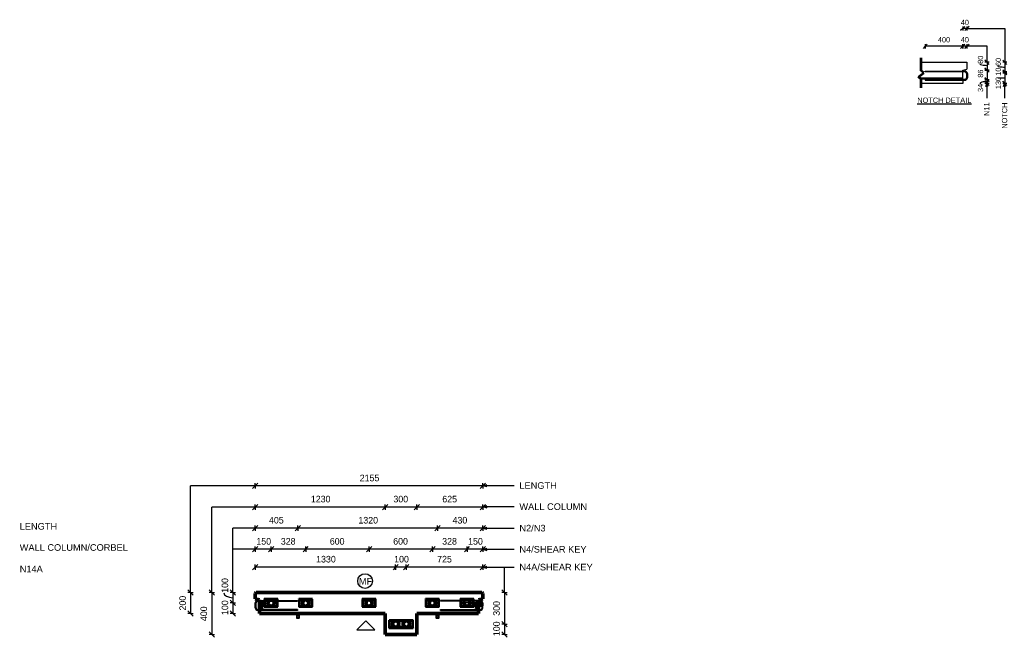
# Model space of a CAD drawing. Header units: millimetres. Extents: x 10540 to 36175, y -3467 to 18539.
# Drawn here: x 23626 to 32975, y 12689 to 18539 of the extents above; entities that cross this region are included whole.
import ezdxf

# ---------------------------------------------------------------- set-up
doc = ezdxf.new("R2010")
doc.units = ezdxf.units.MM
doc.linetypes.add('Dash', pattern=[6.36, 3.18, -3.18])
for name, color, linetype, lineweight in [('A-ANNO-DIMS', 211, 'Continuous', 9), ('A-ANNO-DIMS-25', 211, 'Continuous', 9), ('A-DETL', 90, 'Continuous', 18), ('A-DETL-MBND', 5, 'Continuous', 18), ('A-GENM', 13, 'Continuous', 18), ('A-WALL', 113, 'Continuous', 25), ('A-WALL-HDLN', 110, 'Dash', 25), ('G-ANNO-TEXT', 231, 'Continuous', 9), ('S-RBAR', 171, 'Continuous', 18)]:
    doc.layers.add(name, color=color, linetype=linetype, lineweight=lineweight)
doc.styles.add('Arial_1', font='arial.ttf', dxfattribs={"height": 62.5})
doc.styles.add('Arial_2', font='arial.ttf', dxfattribs={"height": 50})
doc.styles.add('Nirmala UI Semilight_1', font='NirmalaS.ttf', dxfattribs={"height": 62.5})
doc.styles.add('Nirmala UI Semilight_2', font='NirmalaS.ttf', dxfattribs={"height": 50})
doc.dimstyles.new('Arrow_Filled_-_2_5_NI_UI_3', dxfattribs={"dimscale": 304.8, "dimtxt": 65.460247, "dimasz": 0.164042, "dimexe": 0.082021, "dimexo": 0.0625, "dimgap": 0.082021, "dimtad": 1, "dimdec": 4, "dimzin": 0, "dimdsep": 46, "dimtxsty": 'Nirmala UI Semilight_1', "dimblk1": 'OBLIQUE', "dimblk2": 'OBLIQUE', "dimsah": 1, "dimcen": 0.09, "dimazin": 0, "dimtfac": 1, "dimtdec": 4, "dimtix": 1, "dimtmove": 0, "dimatfit": 3, "dimfxl": 0.082021, "dimfxlon": 1, "dimtvp": 1, "dimtolj": 1, "dimtzin": 0, "dimarcsym": 2})
doc.dimstyles.new('Arrow_Filled_-_2_5_NI_UI_4', dxfattribs={"dimscale": 304.8, "dimtxt": 65.460247, "dimasz": 0.164042, "dimexe": 0.082021, "dimexo": 0.0625, "dimgap": 0.082021, "dimtad": 1, "dimdec": 4, "dimzin": 0, "dimdsep": 46, "dimtxsty": 'Nirmala UI Semilight_1', "dimblk1": 'OBLIQUE', "dimblk2": 'OBLIQUE', "dimsah": 1, "dimcen": 0.09, "dimazin": 0, "dimtfac": 1, "dimtdec": 4, "dimtix": 1, "dimtmove": 1, "dimatfit": 3, "dimfxl": 0.082021, "dimfxlon": 1, "dimtvp": 1, "dimtolj": 1, "dimtzin": 0, "dimarcsym": 2})

# ---------------------------------------------------------------- blocks, each defined once
blk = doc.blocks.new('RR spread anchor face based - RR-SA-2_5-200-1726821-Elevation Top2')
at = {"layer": 'A-GENM'}
for p, q in [((16524.6, 12913.8), (16524.6, 12873.8)), ((16554.6, 12873.8), (16554.6, 12913.8)), ((16524.6, 12873.8), (16527.1, 12868.8)), ((16527.1, 12868.8), (16552.1, 12868.8)), ((16532.6, 12884.3), (16532.6, 12890.3)), ((16546.6, 12890.3), (16546.6, 12884.3)), ((16552.1, 12868.8), (16554.6, 12873.8))]:
    blk.add_line(p, q, dxfattribs=at)
for centre, start, end in [((16539.6, 12890.3), 0, 180), ((16539.6, 12884.3), 180, 0)]:
    blk.add_arc(centre, 7, start, end, dxfattribs=at)
blk = doc.blocks.new('RR spread anchor face based - RR-SA-2_5-200-2134315-Elevation Top2')
at = {"layer": 'A-GENM'}
for p, q in [((17845.1, 12913.8), (17845.1, 12873.8)), ((17875.1, 12873.8), (17875.1, 12913.8)), ((17845.1, 12873.8), (17847.6, 12868.8)), ((17847.6, 12868.8), (17872.6, 12868.8)), ((17853.1, 12884.3), (17853.1, 12890.3)), ((17867.1, 12890.3), (17867.1, 12884.3)), ((17872.6, 12868.8), (17875.1, 12873.8))]:
    blk.add_line(p, q, dxfattribs=at)
for centre, start, end in [((17860.1, 12890.3), 0, 180), ((17860.1, 12884.3), 180, 0)]:
    blk.add_arc(centre, 7, start, end, dxfattribs=at)
blk = doc.blocks.new('RR spread anchor face based - RR-SA-2_5-250-1726823-Elevation Top2')
at = {"layer": 'A-GENM'}
for p, q in [((18170, 13013.8), (18110.2, 13013.8)), ((18282.1, 13013.8), (18250.1, 13013.8)), ((18271.1, 13005.8), (18277.1, 13005.8)), ((18292.6, 13011.3), (18290.1, 13012.6)), ((18292.6, 12986.3), (18292.6, 13011.3)), ((18250.1, 12983.8), (18282.1, 12983.8)), ((18277.1, 12991.8), (18271.1, 12991.8)), ((18290.1, 12985.1), (18292.6, 12986.3))]:
    blk.add_line(p, q, dxfattribs=at)
for centre, start, end in [((18271.1, 12998.8), 90, 270), ((18277.1, 12998.8), 45, 90), ((18277.1, 12998.8), 270, 315)]:
    blk.add_arc(centre, 7, start, end, dxfattribs=at)
blk = doc.blocks.new('DIMBLOCK70-Elevation Top2')
at = {"layer": 'A-ANNO-DIMS-25'}
for p, q in [((27285.4, 13353.2), (27310.4, 13378.2)), ((27285.4, 13353.2), (27285.4, 13378.2)), ((28010.7, 13353.2), (28035.7, 13378.2)), ((28010.7, 13353.2), (28010.7, 13378.2)), ((27285.4, 13353.2), (27260.4, 13328.2)), ((28010.7, 13353.2), (27285.4, 13353.2)), ((27285.4, 13353.2), (27285.4, 13328.2)), ((28010.7, 13353.2), (27985.7, 13328.2)), ((28010.7, 13353.2), (28010.7, 13328.2))]:
    blk.add_line(p, q, dxfattribs=at)
at = {"layer": 'A-ANNO-DIMS-25', "color": 0, "insert": (27577.8, 13459.8), "char_height": 62.5, "width": 168.53, "attachment_point": 1, "line_spacing_factor": 1.142579, "style": 'Nirmala UI Semilight_1'}
blk.add_mtext('725', dxfattribs=at)
blk = doc.blocks.new('_Oblique')
at = {"color": 0, "linetype": 'ByBlock', "lineweight": -2}
blk.add_line((-0.5, -0.5), (0.5, 0.5), dxfattribs=at)
blk = doc.blocks.new('DIMBLOCK71-Elevation Top2')
at = {"layer": 'A-ANNO-DIMS-25'}
for p, q in [((27185.2, 13353.2), (27210.2, 13378.2)), ((27185.2, 13353.2), (27185.2, 13378.2)), ((27285.4, 13353.2), (27310.4, 13378.2)), ((27285.4, 13353.2), (27285.4, 13378.2)), ((27185.2, 13353.2), (27160.2, 13328.2)), ((27285.4, 13353.2), (27185.2, 13353.2)), ((27185.2, 13353.2), (27185.2, 13328.2)), ((27285.4, 13353.2), (27260.4, 13328.2)), ((27285.4, 13353.2), (27285.4, 13328.2))]:
    blk.add_line(p, q, dxfattribs=at)
at = {"layer": 'A-ANNO-DIMS-25', "color": 0, "insert": (27171, 13459.8), "char_height": 62.5, "width": 154.248, "attachment_point": 1, "line_spacing_factor": 1.142579, "style": 'Nirmala UI Semilight_1'}
blk.add_mtext('100', dxfattribs=at)
blk = doc.blocks.new('DIMBLOCK72-Elevation Top2')
at = {"layer": 'A-ANNO-DIMS-25'}
for p, q in [((25855.3, 13353.2), (25880.3, 13378.2)), ((25855.3, 13353.2), (25855.3, 13378.2)), ((27185.2, 13353.2), (27210.2, 13378.2)), ((27185.2, 13353.2), (27185.2, 13378.2)), ((25855.3, 13353.2), (25830.3, 13328.2)), ((27185.2, 13353.2), (25855.3, 13353.2)), ((25855.3, 13353.2), (25855.3, 13328.2)), ((27185.2, 13353.2), (27160.2, 13328.2)), ((27185.2, 13353.2), (27185.2, 13328.2))]:
    blk.add_line(p, q, dxfattribs=at)
at = {"layer": 'A-ANNO-DIMS-25', "color": 0, "insert": (26432.2, 13459.8), "char_height": 62.5, "width": 211.377, "attachment_point": 1, "line_spacing_factor": 1.142579, "style": 'Nirmala UI Semilight_1'}
blk.add_mtext('1330', dxfattribs=at)
blk = doc.blocks.new('DIMBLOCK73-Elevation Top2')
at = {"layer": 'A-ANNO-DIMS-25'}
for p, q in [((27860.7, 13522.4), (27835.7, 13497.4)), ((27860.7, 13522.4), (27885.7, 13547.4)), ((27860.7, 13522.4), (27860.7, 13547.4)), ((28010.7, 13522.4), (27860.7, 13522.4)), ((27860.7, 13522.4), (27860.7, 13497.4)), ((28010.7, 13522.4), (27985.7, 13497.4)), ((28010.7, 13522.4), (28035.7, 13547.4)), ((28010.7, 13522.4), (28010.7, 13547.4)), ((28010.7, 13522.4), (28010.7, 13497.4))]:
    blk.add_line(p, q, dxfattribs=at)
at = {"layer": 'A-ANNO-DIMS-25', "color": 0, "insert": (27871.4, 13628.9), "char_height": 62.5, "width": 154.248, "attachment_point": 1, "line_spacing_factor": 1.142579, "style": 'Nirmala UI Semilight_1'}
blk.add_mtext('150', dxfattribs=at)
blk = doc.blocks.new('DIMBLOCK74-Elevation Top2')
at = {"layer": 'A-ANNO-DIMS-25'}
for p, q in [((27533.2, 13522.4), (27508.2, 13497.4)), ((27533.2, 13522.4), (27558.2, 13547.4)), ((27533.2, 13522.4), (27533.2, 13547.4)), ((27860.7, 13522.4), (27533.2, 13522.4)), ((27533.2, 13522.4), (27533.2, 13497.4)), ((27860.7, 13522.4), (27835.7, 13497.4)), ((27860.7, 13522.4), (27885.7, 13547.4)), ((27860.7, 13522.4), (27860.7, 13547.4)), ((27860.7, 13522.4), (27860.7, 13497.4))]:
    blk.add_line(p, q, dxfattribs=at)
at = {"layer": 'A-ANNO-DIMS-25', "color": 0, "insert": (27625.5, 13628.9), "char_height": 62.5, "width": 171.387, "attachment_point": 1, "line_spacing_factor": 1.142579, "style": 'Nirmala UI Semilight_1'}
blk.add_mtext('328', dxfattribs=at)
blk = doc.blocks.new('DIMBLOCK75-Elevation Top2')
at = {"layer": 'A-ANNO-DIMS-25'}
for p, q in [((26933.2, 13522.4), (26908.2, 13497.4)), ((26933.2, 13522.4), (26958.2, 13547.4)), ((26933.2, 13522.4), (26933.2, 13547.4)), ((27533.2, 13522.4), (26933.2, 13522.4)), ((26933.2, 13522.4), (26933.2, 13497.4)), ((27533.2, 13522.4), (27508.2, 13497.4)), ((27533.2, 13522.4), (27558.2, 13547.4)), ((27533.2, 13522.4), (27533.2, 13547.4)), ((27533.2, 13522.4), (27533.2, 13497.4))]:
    blk.add_line(p, q, dxfattribs=at)
at = {"layer": 'A-ANNO-DIMS-25', "color": 0, "insert": (27161.8, 13628.9), "char_height": 62.5, "width": 171.387, "attachment_point": 1, "line_spacing_factor": 1.142579, "style": 'Nirmala UI Semilight_1'}
blk.add_mtext('600', dxfattribs=at)
blk = doc.blocks.new('DIMBLOCK76-Elevation Top2')
at = {"layer": 'A-ANNO-DIMS-25'}
for p, q in [((26333.2, 13522.4), (26308.2, 13497.4)), ((26333.2, 13522.4), (26358.2, 13547.4)), ((26333.2, 13522.4), (26333.2, 13547.4)), ((26933.2, 13522.4), (26333.2, 13522.4)), ((26333.2, 13522.4), (26333.2, 13497.4)), ((26933.2, 13522.4), (26908.2, 13497.4)), ((26933.2, 13522.4), (26958.2, 13547.4)), ((26933.2, 13522.4), (26933.2, 13547.4)), ((26933.2, 13522.4), (26933.2, 13497.4))]:
    blk.add_line(p, q, dxfattribs=at)
at = {"layer": 'A-ANNO-DIMS-25', "color": 0, "insert": (26561.8, 13628.9), "char_height": 62.5, "width": 171.387, "attachment_point": 1, "line_spacing_factor": 1.142579, "style": 'Nirmala UI Semilight_1'}
blk.add_mtext('600', dxfattribs=at)
blk = doc.blocks.new('DIMBLOCK77-Elevation Top2')
at = {"layer": 'A-ANNO-DIMS-25'}
for p, q in [((26005.7, 13522.4), (25980.7, 13497.4)), ((26005.7, 13522.4), (26030.7, 13547.4)), ((26005.7, 13522.4), (26005.7, 13547.4)), ((26333.2, 13522.4), (26005.7, 13522.4)), ((26005.7, 13522.4), (26005.7, 13497.4)), ((26333.2, 13522.4), (26308.2, 13497.4)), ((26333.2, 13522.4), (26358.2, 13547.4)), ((26333.2, 13522.4), (26333.2, 13547.4)), ((26333.2, 13522.4), (26333.2, 13497.4))]:
    blk.add_line(p, q, dxfattribs=at)
at = {"layer": 'A-ANNO-DIMS-25', "color": 0, "insert": (26098, 13628.9), "char_height": 62.5, "width": 171.387, "attachment_point": 1, "line_spacing_factor": 1.142579, "style": 'Nirmala UI Semilight_1'}
blk.add_mtext('328', dxfattribs=at)
blk = doc.blocks.new('DIMBLOCK78-Elevation Top2')
at = {"layer": 'A-ANNO-DIMS-25'}
for p, q in [((25855.3, 13522.4), (25830.3, 13497.4)), ((25855.3, 13522.4), (25880.3, 13547.4)), ((25855.3, 13522.4), (25855.3, 13547.4)), ((26005.7, 13522.4), (25855.3, 13522.4)), ((25855.3, 13522.4), (25855.3, 13497.4)), ((26005.7, 13522.4), (25980.7, 13497.4)), ((26005.7, 13522.4), (26030.7, 13547.4)), ((26005.7, 13522.4), (26005.7, 13547.4)), ((26005.7, 13522.4), (26005.7, 13497.4))]:
    blk.add_line(p, q, dxfattribs=at)
at = {"layer": 'A-ANNO-DIMS-25', "color": 0, "insert": (25866.2, 13628.9), "char_height": 62.5, "width": 154.248, "attachment_point": 1, "line_spacing_factor": 1.142579, "style": 'Nirmala UI Semilight_1'}
blk.add_mtext('150', dxfattribs=at)
blk = doc.blocks.new('DIMBLOCK79-Elevation Top2')
at = {"layer": 'A-ANNO-DIMS-25'}
for p, q in [((27580.7, 13722.4), (27605.7, 13747.4)), ((27580.7, 13722.4), (27580.7, 13747.4)), ((28010.7, 13722.4), (28035.7, 13747.4)), ((28010.7, 13722.4), (28010.7, 13747.4)), ((27580.7, 13722.4), (27555.7, 13697.4)), ((28010.7, 13722.4), (27580.7, 13722.4)), ((27580.7, 13722.4), (27580.7, 13697.4)), ((28010.7, 13722.4), (27985.7, 13697.4)), ((28010.7, 13722.4), (28010.7, 13697.4))]:
    blk.add_line(p, q, dxfattribs=at)
at = {"layer": 'A-ANNO-DIMS-25', "color": 0, "insert": (27723.7, 13828.9), "char_height": 62.5, "width": 172.815, "attachment_point": 1, "line_spacing_factor": 1.142579, "style": 'Nirmala UI Semilight_1'}
blk.add_mtext('430', dxfattribs=at)
blk = doc.blocks.new('DIMBLOCK80-Elevation Top2')
at = {"layer": 'A-ANNO-DIMS-25'}
for p, q in [((26260.3, 13722.4), (26285.3, 13747.4)), ((26260.3, 13722.4), (26260.3, 13747.4)), ((27580.7, 13722.4), (27605.7, 13747.4)), ((27580.7, 13722.4), (27580.7, 13747.4)), ((26260.3, 13722.4), (26235.3, 13697.4)), ((27580.7, 13722.4), (26260.3, 13722.4)), ((26260.3, 13722.4), (26260.3, 13697.4)), ((27580.7, 13722.4), (27555.7, 13697.4)), ((27580.7, 13722.4), (27580.7, 13697.4))]:
    blk.add_line(p, q, dxfattribs=at)
at = {"layer": 'A-ANNO-DIMS-25', "color": 0, "insert": (26832.4, 13828.9), "char_height": 62.5, "width": 211.377, "attachment_point": 1, "line_spacing_factor": 1.142579, "style": 'Nirmala UI Semilight_1'}
blk.add_mtext('1320', dxfattribs=at)
blk = doc.blocks.new('DIMBLOCK81-Elevation Top2')
at = {"layer": 'A-ANNO-DIMS-25'}
for p, q in [((25855.3, 13722.4), (25880.3, 13747.4)), ((25855.3, 13722.4), (25855.3, 13747.4)), ((26260.3, 13722.4), (26285.3, 13747.4)), ((26260.3, 13722.4), (26260.3, 13747.4)), ((25855.3, 13722.4), (25830.3, 13697.4)), ((26260.3, 13722.4), (25855.3, 13722.4)), ((25855.3, 13722.4), (25855.3, 13697.4)), ((26260.3, 13722.4), (26235.3, 13697.4)), ((26260.3, 13722.4), (26260.3, 13697.4))]:
    blk.add_line(p, q, dxfattribs=at)
at = {"layer": 'A-ANNO-DIMS-25', "color": 0, "insert": (25985.8, 13828.9), "char_height": 62.5, "width": 172.815, "attachment_point": 1, "line_spacing_factor": 1.142579, "style": 'Nirmala UI Semilight_1'}
blk.add_mtext('405', dxfattribs=at)
blk = doc.blocks.new('DIMBLOCK82-Elevation Top2')
at = {"layer": 'A-ANNO-DIMS-25'}
for p, q in [((27385.4, 13922.4), (27410.4, 13947.4)), ((27385.4, 13922.4), (27385.4, 13947.4)), ((28010.7, 13922.4), (28035.7, 13947.4)), ((28010.7, 13922.4), (28010.7, 13947.4)), ((27385.4, 13922.4), (27360.4, 13897.4)), ((28010.7, 13922.4), (27385.4, 13922.4)), ((27385.4, 13922.4), (27385.4, 13897.4)), ((28010.7, 13922.4), (27985.7, 13897.4)), ((28010.7, 13922.4), (28010.7, 13897.4))]:
    blk.add_line(p, q, dxfattribs=at)
at = {"layer": 'A-ANNO-DIMS-25', "color": 0, "insert": (27626.7, 14028.9), "char_height": 62.5, "width": 171.387, "attachment_point": 1, "line_spacing_factor": 1.142579, "style": 'Nirmala UI Semilight_1'}
blk.add_mtext('625', dxfattribs=at)
blk = doc.blocks.new('DIMBLOCK83-Elevation Top2')
at = {"layer": 'A-ANNO-DIMS-25'}
for p, q in [((27085.2, 13922.4), (27110.2, 13947.4)), ((27085.2, 13922.4), (27085.2, 13947.4)), ((27385.4, 13922.4), (27410.4, 13947.4)), ((27385.4, 13922.4), (27385.4, 13947.4)), ((27085.2, 13922.4), (27060.2, 13897.4)), ((27385.4, 13922.4), (27085.2, 13922.4)), ((27085.2, 13922.4), (27085.2, 13897.4)), ((27385.4, 13922.4), (27360.4, 13897.4)), ((27385.4, 13922.4), (27385.4, 13897.4))]:
    blk.add_line(p, q, dxfattribs=at)
at = {"layer": 'A-ANNO-DIMS-25', "color": 0, "insert": (27163.9, 14028.9), "char_height": 62.5, "width": 171.387, "attachment_point": 1, "line_spacing_factor": 1.142579, "style": 'Nirmala UI Semilight_1'}
blk.add_mtext('300', dxfattribs=at)
blk = doc.blocks.new('DIMBLOCK84-Elevation Top2')
at = {"layer": 'A-ANNO-DIMS-25'}
for p, q in [((25855.3, 13922.4), (25880.3, 13947.4)), ((25855.3, 13922.4), (25855.3, 13947.4)), ((27085.2, 13922.4), (27110.2, 13947.4)), ((27085.2, 13922.4), (27085.2, 13947.4)), ((25855.3, 13922.4), (25830.3, 13897.4)), ((27085.2, 13922.4), (25855.3, 13922.4)), ((25855.3, 13922.4), (25855.3, 13897.4)), ((27085.2, 13922.4), (27060.2, 13897.4)), ((27085.2, 13922.4), (27085.2, 13897.4))]:
    blk.add_line(p, q, dxfattribs=at)
at = {"layer": 'A-ANNO-DIMS-25', "color": 0, "insert": (26382.2, 14028.9), "char_height": 62.5, "width": 211.377, "attachment_point": 1, "line_spacing_factor": 1.142579, "style": 'Nirmala UI Semilight_1'}
blk.add_mtext('1230', dxfattribs=at)
blk = doc.blocks.new('DIMBLOCK85-Elevation Top2')
at = {"layer": 'A-ANNO-DIMS-25'}
for p, q in [((25855.3, 14122.4), (25830.3, 14097.4)), ((25855.3, 14122.4), (25880.3, 14147.4)), ((25855.3, 14122.4), (25855.3, 14147.4)), ((28010.7, 14122.4), (25855.3, 14122.4)), ((25855.3, 14122.4), (25855.3, 14097.4)), ((28010.7, 14122.4), (27985.7, 14097.4)), ((28010.7, 14122.4), (28035.7, 14147.4)), ((28010.7, 14122.4), (28010.7, 14147.4)), ((28010.7, 14122.4), (28010.7, 14097.4))]:
    blk.add_line(p, q, dxfattribs=at)
at = {"layer": 'A-ANNO-DIMS-25', "color": 0, "insert": (26844.9, 14228.9), "char_height": 62.5, "width": 211.377, "attachment_point": 1, "line_spacing_factor": 1.142579, "style": 'Nirmala UI Semilight_1'}
blk.add_mtext('2155', dxfattribs=at)
blk = doc.blocks.new('DIMBLOCK86-Elevation Top2')
at = {"layer": 'A-ANNO-DIMS-25'}
for p, q in [((28215.2, 13113.8), (28190.2, 13138.8)), ((28215.2, 13113.8), (28190.2, 13113.8)), ((28215.2, 13113.8), (28215.2, 12813.8)), ((28215.2, 13113.8), (28240.2, 13088.8)), ((28215.2, 13113.8), (28240.2, 13113.8)), ((28215.2, 12813.8), (28190.2, 12838.8)), ((28215.2, 12813.8), (28190.2, 12813.8)), ((28215.2, 12813.8), (28240.2, 12788.8)), ((28215.2, 12813.8), (28240.2, 12813.8))]:
    blk.add_line(p, q, dxfattribs=at)
at = {"layer": 'A-ANNO-DIMS-25', "color": 0, "insert": (28108.6, 12892.4), "char_height": 62.5, "width": 171.387, "attachment_point": 1, "rotation": 90, "line_spacing_factor": 1.142579, "style": 'Nirmala UI Semilight_1'}
blk.add_mtext('300', dxfattribs=at)
blk = doc.blocks.new('DIMBLOCK87-Elevation Top2')
at = {"layer": 'A-ANNO-DIMS-25'}
for p, q in [((28215.2, 12813.8), (28190.2, 12838.8)), ((28215.2, 12813.8), (28190.2, 12813.8)), ((28215.2, 12813.8), (28215.2, 12713.8)), ((28215.2, 12813.8), (28240.2, 12788.8)), ((28215.2, 12813.8), (28240.2, 12813.8)), ((28215.2, 12713.8), (28190.2, 12738.8)), ((28215.2, 12713.8), (28190.2, 12713.8)), ((28215.2, 12713.8), (28240.2, 12688.8)), ((28215.2, 12713.8), (28240.2, 12713.8))]:
    blk.add_line(p, q, dxfattribs=at)
at = {"layer": 'A-ANNO-DIMS-25', "color": 0, "insert": (28108.6, 12699.5), "char_height": 62.5, "width": 154.248, "attachment_point": 1, "rotation": 90, "line_spacing_factor": 1.142579, "style": 'Nirmala UI Semilight_1'}
blk.add_mtext('100', dxfattribs=at)
blk = doc.blocks.new('DIMBLOCK88-Elevation Top2')
at = {"layer": 'A-ANNO-DIMS-25'}
for p, q in [((25643.7, 13113.8), (25618.7, 13138.8)), ((25643.7, 13113.8), (25618.7, 13113.8)), ((25643.7, 13113.8), (25643.7, 13013.8)), ((25643.7, 13113.8), (25668.7, 13088.8)), ((25643.7, 13113.8), (25668.7, 13113.8)), ((25643.7, 13013.8), (25618.7, 13038.8)), ((25643.7, 13013.8), (25618.7, 13013.8)), ((25643.7, 13013.8), (25668.7, 12988.8)), ((25643.7, 13013.8), (25668.7, 13013.8))]:
    blk.add_line(p, q, dxfattribs=at)
blk.add_ellipse((25643.7, 13109.9), major_axis=(84.5, 0), ratio=0.545754, start_param=3.141593, end_param=4.712389, dxfattribs=at)
at = {"layer": 'A-ANNO-DIMS-25', "color": 0, "insert": (25537.2, 13109.9), "char_height": 62.5, "width": 154.248, "attachment_point": 1, "rotation": 90, "line_spacing_factor": 1.142579, "style": 'Nirmala UI Semilight_1'}
blk.add_mtext('100', dxfattribs=at)
blk = doc.blocks.new('DIMBLOCK89-Elevation Top2')
at = {"layer": 'A-ANNO-DIMS-25'}
for p, q in [((25643.7, 13013.8), (25618.7, 13038.8)), ((25643.7, 13013.8), (25618.7, 13013.8)), ((25643.7, 13013.8), (25643.7, 12913.8)), ((25643.7, 13013.8), (25668.7, 12988.8)), ((25643.7, 13013.8), (25668.7, 13013.8)), ((25643.7, 12913.8), (25618.7, 12938.8)), ((25643.7, 12913.8), (25618.7, 12913.8)), ((25643.7, 12913.8), (25668.7, 12888.8)), ((25643.7, 12913.8), (25668.7, 12913.8))]:
    blk.add_line(p, q, dxfattribs=at)
at = {"layer": 'A-ANNO-DIMS-25', "color": 0, "insert": (25537.2, 12899.5), "char_height": 62.5, "width": 154.248, "attachment_point": 1, "rotation": 90, "line_spacing_factor": 1.142579, "style": 'Nirmala UI Semilight_1'}
blk.add_mtext('100', dxfattribs=at)
blk = doc.blocks.new('DIMBLOCK90-Elevation Top2')
at = {"layer": 'A-ANNO-DIMS-25'}
for p, q in [((25443.7, 13113.8), (25418.7, 13138.8)), ((25443.7, 13113.8), (25418.7, 13113.8)), ((25443.7, 13113.8), (25443.7, 12713.8)), ((25443.7, 13113.8), (25468.7, 13088.8)), ((25443.7, 13113.8), (25468.7, 13113.8)), ((25443.7, 12713.8), (25418.7, 12738.8)), ((25443.7, 12713.8), (25418.7, 12713.8)), ((25443.7, 12713.8), (25468.7, 12688.8)), ((25443.7, 12713.8), (25468.7, 12713.8))]:
    blk.add_line(p, q, dxfattribs=at)
at = {"layer": 'A-ANNO-DIMS-25', "color": 0, "insert": (25337.2, 12841.8), "char_height": 62.5, "width": 172.815, "attachment_point": 1, "rotation": 90, "line_spacing_factor": 1.142579, "style": 'Nirmala UI Semilight_1'}
blk.add_mtext('400', dxfattribs=at)
blk = doc.blocks.new('DIMBLOCK91-Elevation Top2')
at = {"layer": 'A-ANNO-DIMS-25'}
for p, q in [((25243.7, 13113.8), (25218.7, 13138.8)), ((25243.7, 13113.8), (25218.7, 13113.8)), ((25243.7, 13113.8), (25243.7, 12913.8)), ((25243.7, 13113.8), (25268.7, 13088.8)), ((25243.7, 13113.8), (25268.7, 13113.8)), ((25243.7, 12913.8), (25218.7, 12938.8)), ((25243.7, 12913.8), (25218.7, 12913.8)), ((25243.7, 12913.8), (25268.7, 12888.8)), ((25243.7, 12913.8), (25268.7, 12913.8))]:
    blk.add_line(p, q, dxfattribs=at)
at = {"layer": 'A-ANNO-DIMS-25', "color": 0, "insert": (25137.2, 12942.4), "char_height": 62.5, "width": 171.387, "attachment_point": 1, "rotation": 90, "line_spacing_factor": 1.142579, "style": 'Nirmala UI Semilight_1'}
blk.add_mtext('200', dxfattribs=at)

msp = doc.modelspace()

# ---------------------------------------------------------------- linework, layer by layer
at = {"layer": 'A-DETL', "color": 7}
for p, q in [((32553.97609, 18456.10216), (32533.97609, 18436.10216)), ((32553.97609, 18456.10216), (32573.97609, 18476.10216)), ((32553.97609, 18476.10216), (32553.97609, 18456.10216)), ((32593.97609, 18456.10216), (32553.97609, 18456.10216)), ((32553.97609, 18456.10216), (32553.97609, 18436.10216)), ((32593.97609, 18456.10216), (32573.97609, 18436.10216)), ((32613.97609, 18476.10216), (32593.97609, 18456.10216)), ((32593.97609, 18476.10216), (32593.97609, 18456.10216)), ((32593.97609, 18456.10216), (32593.97609, 18436.10216)), ((32593.97609, 18456.10216), (32952.22425, 18456.10216)), ((32952.22425, 18456.10216), (32952.22425, 18135.4305)), ((32197.97609, 18287.54776), (32177.97609, 18267.54776)), ((32197.97609, 18307.54776), (32197.97609, 18287.54776)), ((32197.97609, 18287.54776), (32217.97609, 18307.54776)), ((32553.97609, 18287.54776), (32197.97609, 18287.54776)), ((32197.97609, 18287.54776), (32197.97609, 18267.54776)), ((32553.97609, 18287.54776), (32533.97609, 18267.54776)), ((32533.97609, 18267.54776), (32553.97609, 18287.54776)), ((32553.97609, 18287.54776), (32553.97609, 18307.54776)), ((32553.97609, 18307.54776), (32553.97609, 18287.54776)), ((32553.97609, 18287.54776), (32573.97609, 18307.54776)), ((32573.97609, 18307.54776), (32553.97609, 18287.54776)), ((32593.97609, 18287.54776), (32553.97609, 18287.54776)), ((32553.97609, 18287.54776), (32553.97609, 18267.54776)), ((32553.97609, 18267.54776), (32553.97609, 18287.54776)), ((32573.97609, 18267.54776), (32593.97609, 18287.54776)), ((32593.97609, 18307.54776), (32593.97609, 18287.54776)), ((32593.97609, 18287.54776), (32613.97609, 18307.54776)), ((32593.97609, 18287.54776), (32593.97609, 18267.54776)), ((32783.88144, 18287.54776), (32593.97609, 18287.54776)), ((32783.88144, 18135.4305), (32783.88144, 18287.54776)), ((32783.88144, 18135.4305), (32763.88144, 18155.4305)), ((32952.22425, 18135.4305), (32932.22425, 18155.4305)), ((32158.97609, 18135.4305), (32593.97609, 18135.4305)), ((32197.97609, 18044.06257), (32197.97609, 18052.06257)), ((32197.97609, 18052.06257), (32573.97609, 18052.06257)), ((32573.97609, 18044.06257), (32197.97609, 18044.06257)), ((32553.97609, 18060.4305), (32593.97609, 18070.4305)), ((32553.97609, 17973.4305), (32553.97609, 18060.4305)), ((32593.97609, 18135.4305), (32593.97609, 18070.4305)), ((32783.88144, 18135.4305), (32763.88144, 18135.4305)), ((32783.88144, 18060.56257), (32763.88144, 18080.56257)), ((32763.88144, 18080.56257), (32783.88144, 18060.56257)), ((32783.88144, 18060.56257), (32763.88144, 18060.56257)), ((32763.88144, 18060.56257), (32783.88144, 18060.56257)), ((32803.88144, 18115.4305), (32783.88144, 18135.4305)), ((32783.88144, 18135.4305), (32783.88144, 18060.56257)), ((32803.88144, 18135.4305), (32783.88144, 18135.4305)), ((32783.88144, 18060.56257), (32803.88144, 18060.56257)), ((32803.88144, 18060.56257), (32783.88144, 18060.56257)), ((32783.88144, 18060.56257), (32803.88144, 18040.56257)), ((32803.88144, 18040.56257), (32783.88144, 18060.56257)), ((32783.88144, 18060.56257), (32783.88144, 17969.4305)), ((32952.22425, 18135.4305), (32932.22425, 18135.4305)), ((32952.22425, 18045.4305), (32932.22425, 18065.4305)), ((32932.22425, 18065.4305), (32952.22425, 18045.4305)), ((32952.22425, 18035.4305), (32932.22425, 18055.4305)), ((32932.22425, 18055.4305), (32952.22425, 18035.4305)), ((32952.22425, 18045.4305), (32932.22425, 18045.4305)), ((32932.22425, 18045.4305), (32952.22425, 18045.4305)), ((32972.22425, 18115.4305), (32952.22425, 18135.4305)), ((32952.22425, 18135.4305), (32952.22425, 18045.4305)), ((32972.22425, 18135.4305), (32952.22425, 18135.4305)), ((32952.22425, 18045.4305), (32972.22425, 18045.4305)), ((32972.22425, 18045.4305), (32952.22425, 18045.4305)), ((32952.22425, 18045.4305), (32972.22425, 18025.4305)), ((32972.22425, 18025.4305), (32952.22425, 18045.4305)), ((32952.22425, 18045.4305), (32952.22425, 18035.4305)), ((32553.97609, 17985.55017), (32148.01653, 17985.55017)), ((32553.97609, 17975.55017), (32158.97609, 17975.55017)), ((32573.97609, 17973.4305), (32197.97609, 17973.4305)), ((32197.97609, 17973.4305), (32197.97609, 17965.4305)), ((32197.97609, 17965.4305), (32573.97609, 17965.4305)), ((32553.97609, 17965.4305), (32553.97609, 17935.4305)), ((32589.97609, 18028.06257), (32589.97609, 17989.4305)), ((32597.97609, 18028.06257), (32597.97609, 17989.4305)), ((32783.88144, 17969.4305), (32763.88144, 17989.4305)), ((32763.88144, 17989.4305), (32783.88144, 17969.4305)), ((32783.88144, 17969.4305), (32763.88144, 17969.4305)), ((32763.88144, 17969.4305), (32783.88144, 17969.4305)), ((32783.88144, 17935.4305), (32763.88144, 17955.4305)), ((32783.88144, 17969.4305), (32803.88144, 17969.4305)), ((32803.88144, 17969.4305), (32783.88144, 17969.4305)), ((32783.88144, 17969.4305), (32803.88144, 17949.4305)), ((32803.88144, 17949.4305), (32783.88144, 17969.4305)), ((32783.88144, 17969.4305), (32783.88144, 17935.4305)), ((32952.22425, 18035.4305), (32932.22425, 18035.4305)), ((32932.22425, 18035.4305), (32952.22425, 18035.4305)), ((32952.22425, 17935.4305), (32932.22425, 17955.4305)), ((32952.22425, 18035.4305), (32972.22425, 18035.4305)), ((32972.22425, 18035.4305), (32952.22425, 18035.4305)), ((32952.22425, 18035.4305), (32972.22425, 18015.4305)), ((32972.22425, 18015.4305), (32952.22425, 18035.4305)), ((32952.22425, 18035.4305), (32952.22425, 17935.4305)), ((32553.97609, 17935.4305), (32158.97609, 17935.4305)), ((32783.88144, 17935.4305), (32763.88144, 17935.4305)), ((32772.91456, 17906.51119), (32780.95303, 17936.51119)), ((32780.95303, 17936.51119), (32780.95303, 17795.96958)), ((32780.95303, 17936.51119), (32788.99151, 17906.51119)), ((32803.88144, 17935.4305), (32783.88144, 17935.4305)), ((32783.88144, 17935.4305), (32803.88144, 17915.4305)), ((32952.22425, 17935.4305), (32932.22425, 17935.4305)), ((32941.25736, 17906.51119), (32949.29584, 17936.51119)), ((32949.29584, 17936.51119), (32949.29584, 17795.96958)), ((32949.29584, 17936.51119), (32957.33432, 17906.51119)), ((32972.22425, 17935.4305), (32952.22425, 17935.4305)), ((32952.22425, 17935.4305), (32972.22425, 17915.4305)), ((32780.95303, 17795.96958), (32780.95303, 17794.56958)), ((32949.29584, 17795.96958), (32949.29584, 17794.67791))]:
    msp.add_line(p, q, dxfattribs=at)
at = {"layer": 'A-DETL', "color": 250, "lineweight": 35}
for p, q in [((32158.97609, 18053.5305), (32158.97609, 18177.54776)), ((32184.37609, 18034.4805), (32158.97609, 18053.5305)), ((32133.57609, 17996.3805), (32184.37609, 18034.4805)), ((32158.97609, 17977.3305), (32133.57609, 17996.3805)), ((32158.97609, 17892.3305), (32158.97609, 17977.3305))]:
    msp.add_line(p, q, dxfattribs=at)
at = {"layer": 'A-DETL', "color": 7}
for centre, radius, start, end in [((32573.97609, 18028.06257), 24, 0, 90), ((32573.97609, 18028.06257), 16, 0, 90), ((32573.97609, 17989.4305), 16, 270, 0), ((32573.97609, 17989.4305), 24, 270, 0)]:
    msp.add_arc(centre, radius, start, end, dxfattribs=at)
for centre, ratio, start_param, end_param in [((32783.88144, 18120.89979), 0.2093446084, 3.1415926536, 4.7123889804), ((32952.22425, 18100.51088), 0.149101642, 3.1415926536, 4.7123889804), ((32783.88144, 17931.76408), 0.305682633, 1.5707963268, 3.1415926536), ((32952.22425, 17984.53679), 0.0132191917, 1.5707963268, 3.1415926536)]:
    msp.add_ellipse(centre, major_axis=(67.60745, 0), ratio=ratio, start_param=start_param, end_param=end_param, dxfattribs=at)
at = {"layer": 'A-DETL-MBND'}
for p, q in [((25243.70744, 13113.80383), (25243.70744, 14122.39498)), ((25855.27735, 14122.39498), (25243.70744, 14122.39498)), ((25443.70744, 13113.80383), (25443.70744, 13922.39498)), ((25855.27735, 13922.39498), (25443.70744, 13922.39498)), ((25643.70744, 13113.80383), (25643.70744, 13722.39498)), ((25855.27735, 13722.39498), (25643.70744, 13722.39498)), ((25855.27735, 13522.39498), (25643.70744, 13522.39498)), ((28215.18237, 13113.80383), (28215.18237, 13353.80383)), ((26903.52714, 12844.50769), (26818.67433, 12759.65488)), ((26988.37996, 12759.65488), (26903.52714, 12844.50769)), ((26818.67433, 12759.65488), (26988.37996, 12759.65488))]:
    msp.add_line(p, q, dxfattribs=at)
msp.add_circle((26895.49933, 13221.14545), 70, dxfattribs=at)
at = {"layer": 'A-WALL', "lineweight": 50}
for p, q in [((25865.27993, 13113.80383), (25855.27735, 13103.80125)), ((25855.27735, 13103.80125), (25855.27735, 13053.80383)), ((28000.70649, 13113.80383), (25865.27993, 13113.80383)), ((28010.70908, 13103.80125), (28000.70649, 13113.80383)), ((28010.70908, 13053.80383), (28010.70908, 13103.80125)), ((25855.27735, 13053.80383), (25895.27735, 13043.80383)), ((25895.27735, 13043.80383), (25895.27735, 13037.80383)), ((25895.27735, 13029.80383), (25895.27735, 12951.67529)), ((27970.70908, 13043.80383), (28010.70908, 13053.80383)), ((27970.70908, 13037.80383), (27970.70908, 13043.80383)), ((27970.70908, 12951.67529), (27970.70908, 13029.80383)), ((25895.27735, 12943.67529), (25895.27735, 12913.80383)), ((25895.27735, 12913.80383), (27085.20908, 12913.80383)), ((27085.20908, 12913.80383), (27085.20908, 12713.80383)), ((27385.42479, 12913.80383), (27970.70908, 12913.80383)), ((27385.42479, 12713.80383), (27385.42479, 12913.80383)), ((27970.70908, 12913.80383), (27970.70908, 12943.67529)), ((27085.20908, 12713.80383), (27385.42479, 12713.80383))]:
    msp.add_line(p, q, dxfattribs=at)
for centre, start, end in [((26005.70908, 13013.80383), 147.515947435, 270), ((26005.70908, 13013.80383), 90, 126), ((26005.70908, 13013.80383), 54, 90), ((26005.70908, 13013.80383), 270, 32.484052565), ((26333.20908, 13013.80383), 90, 270), ((26333.20908, 13013.80383), 270, 90), ((26933.20908, 13013.80383), 90, 270), ((26933.20908, 13013.80383), 270, 90), ((27533.20908, 13013.80383), 90, 270), ((27533.20908, 13013.80383), 270, 90), ((27860.70908, 13013.80383), 147.515947435, 270), ((27860.70908, 13013.80383), 90, 126), ((27860.70908, 13013.80383), 54, 90), ((27860.70908, 13013.80383), 270, 32.484052565), ((27185.20908, 12813.80383), 90, 270), ((27185.20908, 12813.80383), 270, 90), ((27285.42479, 12813.80383), 90, 270), ((27285.42479, 12813.80383), 270, 90)]:
    msp.add_arc(centre, 30, start, end, dxfattribs=at)
at = {"layer": 'A-WALL-HDLN'}
for p, q in [((25899.03311, 13029.80383), (25920.28311, 13021.30383)), ((25920.28311, 13021.30383), (25920.28311, 12961.30383)), ((26069.77735, 13051.30383), (25939.77735, 13051.30383)), ((25939.77735, 13051.30383), (25939.77735, 13037.80383)), ((25949.77735, 13041.30383), (25939.77735, 13051.30383)), ((25939.77735, 13029.80383), (25939.77735, 12976.30383)), ((25949.77735, 13041.30383), (25993.7195, 13041.30383)), ((25949.77735, 13037.80383), (25949.77735, 13041.30383)), ((25949.77735, 12986.30383), (25949.77735, 13029.80383)), ((26017.69865, 13041.30383), (26059.77735, 13041.30383)), ((26059.77735, 13041.30383), (26069.77735, 13051.30383)), ((26059.77735, 13041.30383), (26059.77735, 13037.80383)), ((26059.77735, 13029.80383), (26059.77735, 12986.30383)), ((26069.77735, 13037.80383), (26069.77735, 13051.30383)), ((26069.77735, 12976.30383), (26069.77735, 13029.80383)), ((26397.27735, 13051.30383), (26267.27735, 13051.30383)), ((26267.27735, 13051.30383), (26267.27735, 12976.30383)), ((26277.27735, 13041.30383), (26267.27735, 13051.30383)), ((26277.27735, 13041.30383), (26321.2195, 13041.30383)), ((26277.27735, 12986.30383), (26277.27735, 13041.30383)), ((26345.19865, 13041.30383), (26387.27735, 13041.30383)), ((26387.27735, 13041.30383), (26397.27735, 13051.30383)), ((26387.27735, 13041.30383), (26387.27735, 12986.30383)), ((26397.27735, 12976.30383), (26397.27735, 13051.30383)), ((26997.27735, 13051.30383), (26867.27735, 13051.30383)), ((26867.27735, 13051.30383), (26867.27735, 12976.30383)), ((26877.27735, 13041.30383), (26867.27735, 13051.30383)), ((26877.27735, 13041.30383), (26921.2195, 13041.30383)), ((26877.27735, 12986.30383), (26877.27735, 13041.30383)), ((26945.19865, 13041.30383), (26987.27735, 13041.30383)), ((26987.27735, 13041.30383), (26997.27735, 13051.30383)), ((26987.27735, 13041.30383), (26987.27735, 12986.30383)), ((26997.27735, 12976.30383), (26997.27735, 13051.30383)), ((27597.27735, 13051.30383), (27467.27735, 13051.30383)), ((27467.27735, 13051.30383), (27467.27735, 12976.30383)), ((27477.27735, 13041.30383), (27467.27735, 13051.30383)), ((27477.27735, 13041.30383), (27521.2195, 13041.30383)), ((27477.27735, 12986.30383), (27477.27735, 13041.30383)), ((27545.19865, 13041.30383), (27587.27735, 13041.30383)), ((27587.27735, 13041.30383), (27597.27735, 13051.30383)), ((27587.27735, 13041.30383), (27587.27735, 12986.30383)), ((27597.27735, 12976.30383), (27597.27735, 13051.30383)), ((27924.77735, 13051.30383), (27794.77735, 13051.30383)), ((27794.77735, 13051.30383), (27794.77735, 13037.80383)), ((27804.77735, 13041.30383), (27794.77735, 13051.30383)), ((27794.77735, 13029.80383), (27794.77735, 12976.30383)), ((27804.77735, 13041.30383), (27848.7195, 13041.30383)), ((27804.77735, 13037.80383), (27804.77735, 13041.30383)), ((27804.77735, 12986.30383), (27804.77735, 13029.80383)), ((27872.69865, 13041.30383), (27914.77735, 13041.30383)), ((27914.77735, 13041.30383), (27924.77735, 13051.30383)), ((27914.77735, 13041.30383), (27914.77735, 13037.80383)), ((27914.77735, 13029.80383), (27914.77735, 12986.30383)), ((27924.77735, 13037.80383), (27924.77735, 13051.30383)), ((27924.77735, 12976.30383), (27924.77735, 13029.80383)), ((27945.70331, 13021.30383), (27966.95331, 13029.80383)), ((27945.70331, 12961.30383), (27945.70331, 13021.30383)), ((25920.28311, 12961.30383), (25896.21177, 12951.67529)), ((25939.77735, 12976.30383), (25949.77735, 12986.30383)), ((25939.77735, 12976.30383), (26069.77735, 12976.30383)), ((25993.7195, 12986.30383), (25949.77735, 12986.30383)), ((26059.77735, 12986.30383), (26017.69865, 12986.30383)), ((26059.77735, 12986.30383), (26069.77735, 12976.30383)), ((26267.27735, 12976.30383), (26277.27735, 12986.30383)), ((26267.27735, 12976.30383), (26397.27735, 12976.30383)), ((26321.2195, 12986.30383), (26277.27735, 12986.30383)), ((26387.27735, 12986.30383), (26345.19865, 12986.30383)), ((26387.27735, 12986.30383), (26397.27735, 12976.30383)), ((26867.27735, 12976.30383), (26877.27735, 12986.30383)), ((26867.27735, 12976.30383), (26997.27735, 12976.30383)), ((26921.2195, 12986.30383), (26877.27735, 12986.30383)), ((26987.27735, 12986.30383), (26945.19865, 12986.30383)), ((26987.27735, 12986.30383), (26997.27735, 12976.30383)), ((27467.27735, 12976.30383), (27477.27735, 12986.30383)), ((27467.27735, 12976.30383), (27597.27735, 12976.30383)), ((27521.2195, 12986.30383), (27477.27735, 12986.30383)), ((27587.27735, 12986.30383), (27545.19865, 12986.30383)), ((27587.27735, 12986.30383), (27597.27735, 12976.30383)), ((27794.77735, 12976.30383), (27804.77735, 12986.30383)), ((27794.77735, 12976.30383), (27924.77735, 12976.30383)), ((27848.7195, 12986.30383), (27804.77735, 12986.30383)), ((27914.77735, 12986.30383), (27872.69865, 12986.30383)), ((27914.77735, 12986.30383), (27924.77735, 12976.30383)), ((27969.77465, 12951.67529), (27945.70331, 12961.30383)), ((27350.42479, 12851.30383), (27120.20908, 12851.30383)), ((27120.20908, 12851.30383), (27120.20908, 12776.30383)), ((27130.20908, 12841.30383), (27120.20908, 12851.30383)), ((27130.20908, 12841.30383), (27173.2195, 12841.30383)), ((27130.20908, 12786.30383), (27130.20908, 12841.30383)), ((27197.19865, 12841.30383), (27273.43521, 12841.30383)), ((27297.41437, 12841.30383), (27340.42479, 12841.30383)), ((27350.42479, 12851.30383), (27340.42479, 12841.30383)), ((27340.42479, 12841.30383), (27340.42479, 12786.30383)), ((27350.42479, 12776.30383), (27350.42479, 12851.30383)), ((27120.20908, 12776.30383), (27130.20908, 12786.30383)), ((27120.20908, 12776.30383), (27350.42479, 12776.30383)), ((27173.2195, 12786.30383), (27130.20908, 12786.30383)), ((27273.43521, 12786.30383), (27197.19865, 12786.30383)), ((27340.42479, 12786.30383), (27297.41437, 12786.30383)), ((27340.42479, 12786.30383), (27350.42479, 12776.30383))]:
    msp.add_line(p, q, dxfattribs=at)
at = {"layer": 'G-ANNO-TEXT', "color": 10}
for p, q in [((28010.69143, 14126.17048), (28048.19131, 14136.21901)), ((28010.69143, 14126.17048), (28306.64751, 14126.17391)), ((28010.69143, 14126.17048), (28048.19154, 14116.12282)), ((28010.69374, 13926.17048), (28048.19363, 13936.21901)), ((28010.69374, 13926.17048), (28306.64983, 13926.17391)), ((28010.69374, 13926.17048), (28048.19386, 13916.12282)), ((28010.6961, 13722.42048), (28048.19598, 13732.46901)), ((28010.6961, 13722.42048), (28306.65218, 13722.42391)), ((28010.6961, 13722.42048), (28048.19622, 13712.37282)), ((28010.69842, 13522.30628), (28048.1983, 13532.3548)), ((28010.69842, 13522.30628), (28306.6545, 13522.3097)), ((28010.69842, 13522.30628), (28048.19853, 13512.25861)), ((28010.70037, 13353.2174), (28048.20026, 13363.26593)), ((28010.70037, 13353.2174), (28306.65646, 13353.22083)), ((28010.70037, 13353.2174), (28048.20049, 13343.16974))]:
    msp.add_line(p, q, dxfattribs=at)
at = {"layer": 'S-RBAR'}
for p, q in [((25855.2753, 12967.67529), (25855.2753, 13013.80383)), ((25863.2753, 12967.67529), (25863.2753, 13013.80383)), ((25879.2753, 13037.80383), (26255.2753, 13037.80383)), ((25879.2753, 13029.80383), (26255.2753, 13029.80383)), ((26255.2753, 13029.80383), (26255.2753, 13037.80383)), ((27986.71112, 13037.80383), (27610.71112, 13037.80383)), ((27610.71112, 13037.80383), (27610.71112, 13029.80383)), ((27986.71112, 13029.80383), (27610.71112, 13029.80383)), ((28002.71112, 12967.67529), (28002.71112, 13013.80383)), ((28010.71112, 12967.67529), (28010.71112, 13013.80383)), ((26255.2753, 12951.67529), (25879.2753, 12951.67529)), ((26255.2753, 12943.67529), (25879.2753, 12943.67529)), ((26255.2753, 12951.67529), (26255.2753, 12943.67529)), ((27610.71112, 12951.67529), (27986.71112, 12951.67529)), ((27610.71112, 12943.67529), (27610.71112, 12951.67529)), ((27610.71112, 12943.67529), (27986.71112, 12943.67529))]:
    msp.add_line(p, q, dxfattribs=at)
for centre, radius, start, end in [((25879.2753, 13013.80383), 24, 90, 180), ((25879.2753, 13013.80383), 16, 90, 180), ((27986.71112, 13013.80383), 24, 0, 90), ((27986.71112, 13013.80383), 16, 0, 90), ((25879.2753, 12967.67529), 24, 180, 270), ((25879.2753, 12967.67529), 16, 180, 270), ((27986.71112, 12967.67529), 16, 270, 0), ((27986.71112, 12967.67529), 24, 270, 360)]:
    msp.add_arc(centre, radius, start, end, dxfattribs=at)

# ---------------------------------------------------------------- block references
at = {"layer": 'A-GENM'}
for name in ['RR spread anchor face based - RR-SA-2_5-250-1726823-Elevation Top2', 'RR spread anchor face based - RR-SA-2_5-200-1726821-Elevation Top2', 'RR spread anchor face based - RR-SA-2_5-200-2134315-Elevation Top2']:
    msp.add_blockref(name, (9720.63958, 0), dxfattribs=at)

# ---------------------------------------------------------------- texts
at = {"layer": 'G-ANNO-TEXT', "color": 7, "char_height": 50, "attachment_point": 1}
for s, insert, width, style in [('40', (32535.41405, 18537.9943), 91.392375, 'Nirmala UI Semilight_2'), ('400', (32318.84714, 18374.43991), 136.286875, 'Nirmala UI Semilight_2'), ('40', (32535.41405, 18374.43991), 91.392375, 'Nirmala UI Semilight_2'), ('\\LNOTCH DETAIL', (32123.0534, 17801.32875), 622.1095, 'Arial_2')]:
    msp.add_mtext(s, dxfattribs=dict(at, insert=insert, width=width, style=style))
at = {"layer": 'G-ANNO-TEXT', "color": 7, "attachment_point": 1}
for s, insert, char_height, width, rotation, style in [('80', (32696.9893, 18120.89979), 50, 89.789, 90, 'Nirmala UI Semilight_2'), ('60', (32865.33211, 18100.51088), 50, 89.789, 90, 'Nirmala UI Semilight_2'), ('86', (32696.9893, 17989.83049), 50, 89.789, 90, 'Nirmala UI Semilight_2'), ('10', (32865.33211, 18008.05743), 50, 76.962, 90, 'Nirmala UI Semilight_2'), ('130', (32865.33211, 17881.70469), 50, 121.8565, 90, 'Nirmala UI Semilight_2'), ('34', (32696.9893, 17854.64001), 50, 91.392375, 90, 'Nirmala UI Semilight_2'), ('N11', (32756.22068, 17627.56958), 50, 153.924, 90, 'Arial_2'), ('NOTCH', (32924.56349, 17505.96958), 50, 301.4345, 90, 'Arial_2'), ('LENGTH', (28356.64715, 14157.42449), 62.5, 428.9028125, 0.000663009, 'Arial_1'), ('WALL COLUMN', (28356.64947, 13957.42449), 62.5, 775.6326562, 0.000663009, 'Arial_1'), ('LENGTH', (23625.93808, 13770.58702), 62.5, 428.9028125, 0.000663009, 'Arial_1'), ('N2/N3', (28356.65182, 13753.67449), 62.5, 298.6285938, 0.000663009, 'Arial_1'), ('WALL COLUMN/CORBEL', (23625.94039, 13570.58702), 62.5, 1238.6071875, 0.000663009, 'Arial_1'), ('N4/SHEAR KEY', (28356.65414, 13553.56028), 62.5, 767.6157813, 0.000663009, 'Arial_1'), ('N4A/SHEAR KEY', (28356.6561, 13384.4714), 62.5, 837.7634375, 0.000663009, 'Arial_1'), ('N14A', (23625.94275, 13366.83702), 62.5, 262.5526562, 0.000663009, 'Arial_1'), ('MF', (26837.00729, 13250.61453), 62.5, 150.3164062, 0.000663009, 'Arial_1')]:
    msp.add_mtext(s, dxfattribs=dict(at, insert=insert, char_height=char_height, width=width, rotation=rotation, style=style))

# ---------------------------------------------------------------- dimensions: what is measured, and where the dimension line sits
at = {"layer": 'A-ANNO-DIMS'}
for base, p1, p2, angle, override, picture, middle in [((25855.27735, 14122.39498), (28010.70908, 14097.39498), (25855.27735, 14097.39498), 0, {"dimpost": '<>', "dimfxl": 2155.431731}, 'DIMBLOCK85-Elevation Top2', (26932.99321, 14179.86535)), ((25855.27735, 13922.39498), (27085.20908, 13897.39498), (25855.27735, 13897.39498), 0, {"dimpost": '<>', "dimfxl": 1229.931731}, 'DIMBLOCK84-Elevation Top2', (26470.24321, 13979.88714)), ((27085.20908, 13922.39498), (27385.42479, 13897.39498), (27085.20908, 13897.39498), 0, {"dimpost": '<>', "dimfxl": 300.215714}, 'DIMBLOCK83-Elevation Top2', (27235.31693, 13979.7128)), ((27385.42479, 13922.39498), (28010.70908, 13897.39498), (27385.42479, 13897.39498), 0, {"dimpost": '<>', "dimfxl": 625.284286}, 'DIMBLOCK82-Elevation Top2', (27698.06693, 13979.7128)), ((25855.277345, 13722.394983), (26260.275302, 13697.394983), (25855.277345, 13697.394983), 0, {"dimpost": '<>', "dimfxl": 404.997957}, 'DIMBLOCK81-Elevation Top2', (26057.776324, 13779.691008)), ((26260.2753, 13722.39498), (27580.71112, 13697.39498), (26260.2753, 13697.39498), 0, {"dimpost": '<>', "dimfxl": 1320.435817}, 'DIMBLOCK80-Elevation Top2', (26920.49321, 13779.88714)), ((27580.71112, 13722.39498), (28010.70908, 13697.39498), (27580.71112, 13697.39498), 0, {"dimpost": '<>', "dimfxl": 429.997957}, 'DIMBLOCK79-Elevation Top2', (27795.7101, 13779.7128)), ((25855.27735, 13522.39498), (26005.70908, 13497.39498), (25855.27735, 13497.39498), 0, {"dimpost": '<>', "dimfxl": 150.431731}, 'DIMBLOCK78-Elevation Top2', (25930.49321, 13579.86535)), ((26005.70908, 13522.39498), (26333.20908, 13497.39498), (26005.70908, 13497.39498), 0, {"dimpost": '<>', "dimfxl": 327.5}, 'DIMBLOCK77-Elevation Top2', (26169.45908, 13579.7128)), ((26333.20908, 13522.39498), (26933.20908, 13497.39498), (26333.20908, 13497.39498), 0, {"dimpost": '<>', "dimfxl": 600}, 'DIMBLOCK76-Elevation Top2', (26633.20908, 13579.7128)), ((26933.20908, 13522.39498), (27533.20908, 13497.39498), (26933.20908, 13497.39498), 0, {"dimpost": '<>', "dimfxl": 600}, 'DIMBLOCK75-Elevation Top2', (27233.20908, 13579.7128)), ((27533.20908, 13522.39498), (27860.70908, 13497.39498), (27533.20908, 13497.39498), 0, {"dimpost": '<>', "dimfxl": 327.5}, 'DIMBLOCK74-Elevation Top2', (27696.95908, 13579.7128)), ((27860.70908, 13522.39498), (28010.70908, 13497.39498), (27860.70908, 13497.39498), 0, {"dimpost": '<>', "dimfxl": 150}, 'DIMBLOCK73-Elevation Top2', (27935.70908, 13579.86535)), ((25855.27735, 13353.2171), (27185.20908, 13328.2171), (25855.27735, 13328.2171), 0, {"dimpost": '<>', "dimfxl": 1329.931731}, 'DIMBLOCK72-Elevation Top2', (26520.24321, 13410.70926)), ((27285.42479, 13353.2171), (28010.70908, 13328.2171), (27285.42479, 13328.2171), 0, {"dimpost": '<>', "dimfxl": 725.284286}, 'DIMBLOCK70-Elevation Top2', (27648.06693, 13410.51313)), ((25243.70744, 12913.80383), (25268.70744, 13113.80383), (25268.70744, 12913.80383), 90, {"dimpost": '<>', "dimfxl": 200}, 'DIMBLOCK91-Elevation Top2', (25186.41141, 13013.80383)), ((25443.70744, 12713.80383), (25468.70744, 13113.80383), (25468.70744, 12713.80383), 90, {"dimpost": '<>', "dimfxl": 400}, 'DIMBLOCK90-Elevation Top2', (25386.41141, 12913.80383)), ((28215.18237, 12813.80383), (28190.18237, 13113.80383), (28190.18237, 12813.80383), 90, {"dimpost": '<>', "dimfxl": 300}, 'DIMBLOCK86-Elevation Top2', (28157.86455, 12963.80383)), ((25643.70744, 12913.80383), (25668.70744, 13013.80383), (25668.70744, 12913.80383), 90, {"dimpost": '<>', "dimfxl": 100}, 'DIMBLOCK89-Elevation Top2', (25586.23708, 12963.80383)), ((28215.18237, 12713.80383), (28190.18237, 12813.80383), (28190.18237, 12713.80383), 90, {"dimpost": '<>', "dimfxl": 100}, 'DIMBLOCK87-Elevation Top2', (28157.712, 12763.80383))]:
    dim = msp.add_linear_dim(base=base, p1=p1, p2=p2, angle=angle, dimstyle='Arrow_Filled_-_2_5_NI_UI_3', override=override, dxfattribs=at)
    dim.commit()
    dim.dimension.update_dxf_attribs({"geometry": picture, "text_midpoint": middle})
dim = msp.add_linear_dim(base=(27185.20908, 13353.2171), p1=(27285.42479, 13328.2171), p2=(27185.20908, 13328.2171), dimstyle='Arrow_Filled_-_2_5_NI_UI_3', override={"dimpost": '<>', "dimfxl": 100.215714}, dxfattribs=at)
dim.commit()
dim.dimension.update_dxf_attribs({"geometry": 'DIMBLOCK71-Elevation Top2', "text_midpoint": (27235.31693, 13410.68746)})
dim = msp.add_linear_dim(base=(25643.70744, 13013.80383), p1=(25668.70744, 13113.80383), p2=(25668.70744, 13013.80383), angle=90, dimstyle='Arrow_Filled_-_2_5_NI_UI_4', override={"dimpost": '<>', "dimfxl": 100}, dxfattribs=at)
dim.commit()
dim.dimension.update_dxf_attribs({"geometry": 'DIMBLOCK88-Elevation Top2', "text_midpoint": (25578.83112, 13187.0492), "dimtype": 160, "text_rotation": 90})

doc.saveas('drawing.dxf')
